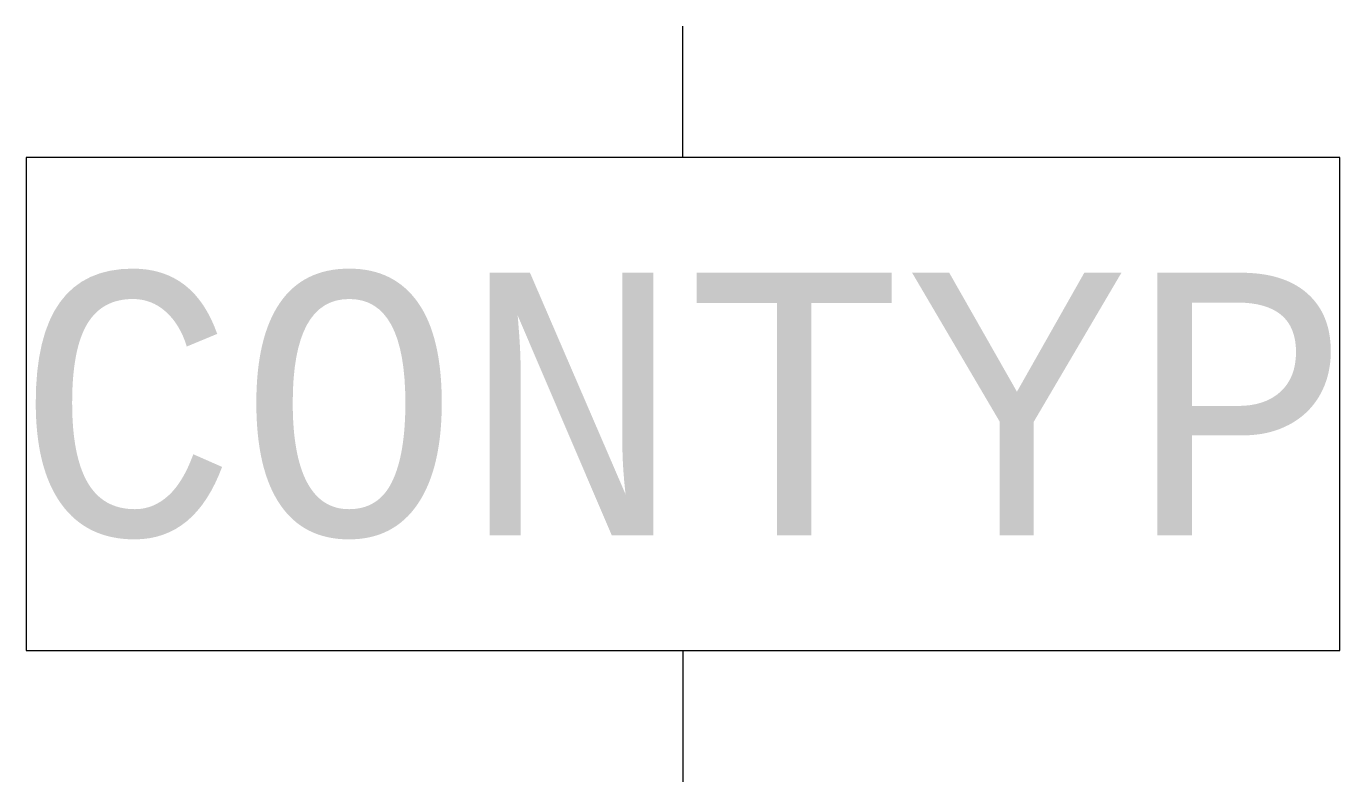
# Model space of a CAD drawing. Header units: millimetres. Extents: x -5 to 5, y -2.9 to 2.9.
import ezdxf
from ezdxf.enums import TextEntityAlignment as Align

# ---------------------------------------------------------------- set-up
doc = ezdxf.new("R2010")
doc.units = ezdxf.units.MM
doc.header["$LTSCALE"] = 0.5
doc.header["$MEASUREMENT"] = 0
doc.layers.get('0').update_dxf_attribs({"linetype": 'CONTINUOUS'})
doc.layers.add('AV-CONN', color=105, linetype='CONTINUOUS')
doc.layers.add('AV-TEXT', color=50, linetype='CONTINUOUS')
doc.styles.add('CURT STANDARD', font='consola.ttf')

msp = doc.modelspace()

# ---------------------------------------------------------------- wipeouts: each hides what was drawn before it
msp.add_wipeout([(-5, 1.875), (5, 1.875), (5, -1.875), (-5, -1.875)])

# ---------------------------------------------------------------- next in the draw order: linework, layer by layer
at = {"layer": 'AV-CONN'}
for p, q in [((0, 1.875), (0, 2.875)), ((5, 1.875), (-5, 1.875)), ((-5, 1.875), (-5, -1.875)), ((5, -1.875), (5, 1.875)), ((-5, -1.875), (5, -1.875)), ((0, -1.875), (0, -2.875))]:
    msp.add_line(p, q, dxfattribs=at)

# ---------------------------------------------------------------- next in the draw order: texts
at = {"layer": 'AV-TEXT', "style": 'CURT STANDARD'}
msp.add_attdef('CONTYP', text='???', height=2, dxfattribs=at).set_placement((0, 0), align=Align.MIDDLE)

doc.saveas('drawing.dxf')
